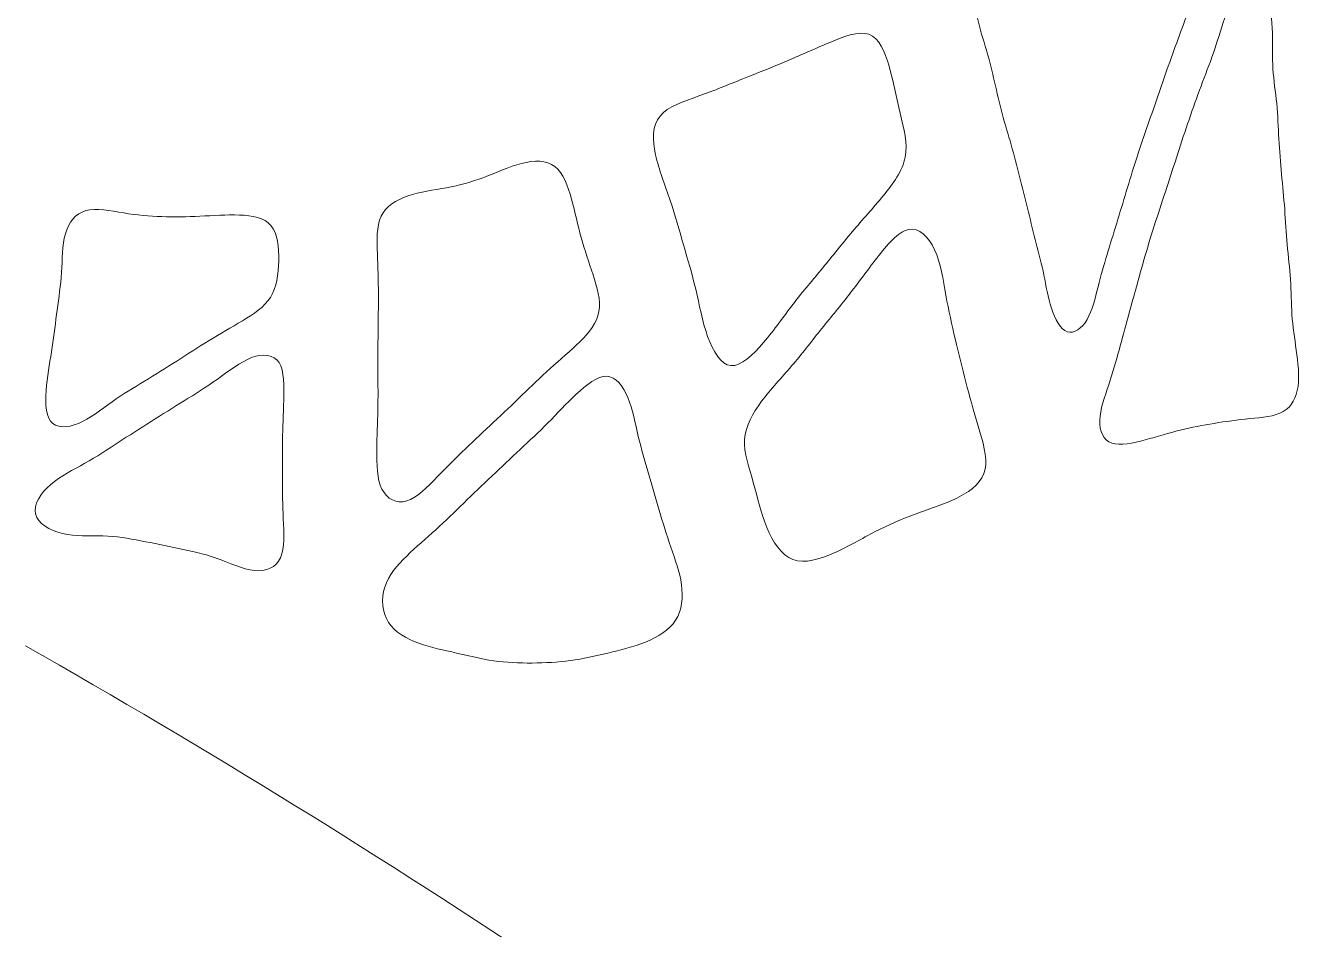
# Model space of a CAD drawing. Header units: inches. Extents: x 36 to 79.2, y 17.3 to 55.9.
# Drawn here: x 49.76 to 56.59, y 22.3 to 27.14 of the extents above; entities that cross this region are included whole.
import ezdxf

# ---------------------------------------------------------------- set-up
doc = ezdxf.new("R2010")
doc.units = ezdxf.units.IN
doc.layers.add('01_ORIGINAL_CAD', color=7, linetype='Continuous', lineweight=20)
doc.layers.add('10_EXTENSION_MASSES', color=7, linetype='Continuous', lineweight=15)

msp = doc.modelspace()

# ---------------------------------------------------------------- linework, layer by layer
at = {"layer": '01_ORIGINAL_CAD'}
msp.add_arc((27.3488, -15.6541), 45.3906, 56.18317, 60.40695, dxfattribs=at)
at = {"layer": '10_EXTENSION_MASSES'}
for points, knots in [([(54.8679, 27.1569), (54.8543, 27.2148), (54.8465, 27.2726), (54.8667, 27.3174), (54.8869, 27.3622), (54.935, 27.3939), (54.9879, 27.4199), (55.0408, 27.4459), (55.0986, 27.4662), (55.1542, 27.4864), (55.2099, 27.5067), (55.2633, 27.5268), (55.3166, 27.5492), (55.3698, 27.5716), (55.4229, 27.5963), (55.476, 27.6203), (55.529, 27.6443), (55.5822, 27.6676), (55.6369, 27.6853), (55.6915, 27.7031), (55.7477, 27.7154), (55.8076, 27.7189), (55.8674, 27.7224), (55.9309, 27.7171), (55.9848, 27.695), (56.0388, 27.6729), (56.0832, 27.6341), (56.0981, 27.5853), (56.1129, 27.5364), (56.0981, 27.4776), (56.0778, 27.4205), (56.0574, 27.3633), (56.0315, 27.3079), (56.0086, 27.2527), (55.9856, 27.1976), (55.9656, 27.1427), (55.9454, 27.0876), (55.9252, 27.0324), (55.9048, 26.9769), (55.8851, 26.9213), (55.8653, 26.8656), (55.8461, 26.8097), (55.8268, 26.7539), (55.8076, 26.698), (55.7882, 26.6422), (55.769, 26.5864), (55.7498, 26.5306), (55.7307, 26.4747), (55.7125, 26.4186), (55.6944, 26.3624), (55.6772, 26.3059), (55.6602, 26.2493), (55.6431, 26.1927), (55.6261, 26.136), (55.6088, 26.0796), (55.5915, 26.0232), (55.5738, 25.9671), (55.5569, 25.9113), (55.5401, 25.8555), (55.524, 25.7999), (55.5086, 25.739), (55.4933, 25.6781), (55.4786, 25.6118), (55.4503, 25.5636), (55.4219, 25.5154), (55.3798, 25.4853), (55.3441, 25.4978), (55.3084, 25.5103), (55.279, 25.5654), (55.2595, 25.6237), (55.2401, 25.682), (55.2306, 25.7436), (55.2187, 25.8019), (55.2068, 25.8601), (55.1925, 25.9151), (55.1782, 25.9708), (55.1639, 26.0265), (55.1496, 26.0829), (55.1357, 26.1394), (55.1218, 26.1958), (55.1083, 26.2524), (55.0942, 26.3088), (55.0802, 26.3653), (55.0655, 26.4216), (55.0495, 26.4778), (55.0336, 26.534), (55.0163, 26.5901), (55.0011, 26.6464), (54.9858, 26.7028), (54.9725, 26.7594), (54.9594, 26.8155), (54.9463, 26.8717), (54.9334, 26.9275), (54.9172, 26.9844), (54.901, 27.0412), (54.8815, 27.0991), (54.8679, 27.1569)], [0, 0, 0, 0, 0.03125, 0.03125, 0.03125, 0.0625, 0.0625, 0.0625, 0.09375, 0.09375, 0.09375, 0.125, 0.125, 0.125, 0.15625, 0.15625, 0.15625, 0.1875, 0.1875, 0.1875, 0.21875, 0.21875, 0.21875, 0.25, 0.25, 0.25, 0.28125, 0.28125, 0.28125, 0.3125, 0.3125, 0.3125, 0.34375, 0.34375, 0.34375, 0.375, 0.375, 0.375, 0.40625, 0.40625, 0.40625, 0.4375, 0.4375, 0.4375, 0.46875, 0.46875, 0.46875, 0.5, 0.5, 0.5, 0.53125, 0.53125, 0.53125, 0.5625, 0.5625, 0.5625, 0.59375, 0.59375, 0.59375, 0.625, 0.625, 0.625, 0.65625, 0.65625, 0.65625, 0.6875, 0.6875, 0.6875, 0.71875, 0.71875, 0.71875, 0.75, 0.75, 0.75, 0.78125, 0.78125, 0.78125, 0.8125, 0.8125, 0.8125, 0.84375, 0.84375, 0.84375, 0.875, 0.875, 0.875, 0.90625, 0.90625, 0.90625, 0.9375, 0.9375, 0.9375, 0.96875, 0.96875, 0.96875, 1, 1, 1, 1]), ([(55.5824, 24.9016), (55.5372, 24.9176), (55.5157, 24.9654), (55.5176, 25.0235), (55.5194, 25.0816), (55.5447, 25.1499), (55.566, 25.2143), (55.5873, 25.2787), (55.6048, 25.3391), (55.6217, 25.3999), (55.6386, 25.4607), (55.6549, 25.5219), (55.6717, 25.5833), (55.6884, 25.6447), (55.7054, 25.7063), (55.7225, 25.7678), (55.7395, 25.8293), (55.7566, 25.8907), (55.7748, 25.9517), (55.793, 26.0128), (55.8124, 26.0735), (55.8321, 26.1341), (55.8518, 26.1947), (55.8719, 26.2552), (55.8916, 26.3158), (55.9114, 26.3764), (55.9309, 26.4371), (55.9507, 26.4977), (55.9705, 26.5583), (55.9905, 26.6188), (56.0117, 26.6791), (56.0329, 26.7393), (56.0551, 26.7992), (56.0774, 26.8582), (56.0996, 26.9173), (56.1218, 26.9754), (56.1419, 27.0371), (56.1621, 27.0988), (56.1801, 27.164), (56.2066, 27.2269), (56.2332, 27.2898), (56.2683, 27.3504), (56.3065, 27.3645), (56.3447, 27.3786), (56.3861, 27.3461), (56.4101, 27.2934), (56.4341, 27.2407), (56.4407, 27.1677), (56.4426, 27.0998), (56.4446, 27.0319), (56.4419, 26.969), (56.4456, 26.9067), (56.4494, 26.8444), (56.4596, 26.7828), (56.4657, 26.7201), (56.4718, 26.6575), (56.4738, 26.5939), (56.4773, 26.5307), (56.4808, 26.4675), (56.4859, 26.4047), (56.4916, 26.3421), (56.4974, 26.2794), (56.5038, 26.2168), (56.5084, 26.1539), (56.513, 26.091), (56.5157, 26.0278), (56.5215, 25.965), (56.5273, 25.9023), (56.5362, 25.8401), (56.5401, 25.7771), (56.544, 25.7142), (56.543, 25.6505), (56.5474, 25.5882), (56.5518, 25.5258), (56.5615, 25.4647), (56.5705, 25.3993), (56.5795, 25.334), (56.5879, 25.2644), (56.5798, 25.205), (56.5717, 25.1457), (56.5471, 25.0967), (56.5009, 25.0701), (56.4547, 25.0434), (56.3868, 25.0391), (56.3214, 25.0326), (56.2559, 25.0261), (56.1928, 25.0175), (56.1312, 25.0074), (56.0696, 24.9973), (56.0096, 24.9858), (55.9489, 24.9706), (55.8882, 24.9553), (55.8267, 24.9362), (55.7616, 24.9188), (55.6964, 24.9014), (55.6276, 24.8856), (55.5824, 24.9016)], [0, 0, 0, 0, 0.03125, 0.03125, 0.03125, 0.0625, 0.0625, 0.0625, 0.09375, 0.09375, 0.09375, 0.125, 0.125, 0.125, 0.15625, 0.15625, 0.15625, 0.1875, 0.1875, 0.1875, 0.21875, 0.21875, 0.21875, 0.25, 0.25, 0.25, 0.28125, 0.28125, 0.28125, 0.3125, 0.3125, 0.3125, 0.34375, 0.34375, 0.34375, 0.375, 0.375, 0.375, 0.40625, 0.40625, 0.40625, 0.4375, 0.4375, 0.4375, 0.46875, 0.46875, 0.46875, 0.5, 0.5, 0.5, 0.53125, 0.53125, 0.53125, 0.5625, 0.5625, 0.5625, 0.59375, 0.59375, 0.59375, 0.625, 0.625, 0.625, 0.65625, 0.65625, 0.65625, 0.6875, 0.6875, 0.6875, 0.71875, 0.71875, 0.71875, 0.75, 0.75, 0.75, 0.78125, 0.78125, 0.78125, 0.8125, 0.8125, 0.8125, 0.84375, 0.84375, 0.84375, 0.875, 0.875, 0.875, 0.90625, 0.90625, 0.90625, 0.9375, 0.9375, 0.9375, 0.96875, 0.96875, 0.96875, 1, 1, 1, 1]), ([(53.139, 26.4462), (53.1218, 26.5261), (53.1209, 26.6022), (53.163, 26.6536), (53.205, 26.705), (53.2899, 26.7319), (53.3711, 26.7611), (53.4523, 26.7903), (53.5298, 26.822), (53.6056, 26.8524), (53.6814, 26.8828), (53.7556, 26.912), (53.8313, 26.944), (53.907, 26.976), (53.9842, 27.0108), (54.064, 27.0445), (54.1439, 27.0783), (54.2264, 27.111), (54.282, 27.0914), (54.3376, 27.0719), (54.3665, 27.0001), (54.3896, 26.9201), (54.4127, 26.8402), (54.4301, 26.7521), (54.4495, 26.6686), (54.4688, 26.5852), (54.49, 26.5063), (54.4758, 26.433), (54.4615, 26.3597), (54.4118, 26.2918), (54.3581, 26.2264), (54.3044, 26.161), (54.2468, 26.098), (54.1924, 26.0338), (54.1379, 25.9695), (54.0866, 25.904), (54.0343, 25.8403), (53.982, 25.7767), (53.9287, 25.7149), (53.877, 25.6478), (53.8254, 25.5806), (53.7753, 25.5081), (53.7179, 25.4409), (53.6604, 25.3737), (53.5956, 25.3119), (53.5421, 25.3167), (53.4886, 25.3215), (53.4465, 25.3929), (53.4177, 25.4733), (53.389, 25.5537), (53.3735, 25.6432), (53.354, 25.7263), (53.3345, 25.8094), (53.3108, 25.8861), (53.2884, 25.9638), (53.266, 26.0414), (53.2449, 26.12), (53.2174, 26.2012), (53.19, 26.2824), (53.1563, 26.3662), (53.139, 26.4462)], [0, 0, 0, 0, 0.05, 0.05, 0.05, 0.1, 0.1, 0.1, 0.15, 0.15, 0.15, 0.2, 0.2, 0.2, 0.25, 0.25, 0.25, 0.3, 0.3, 0.3, 0.35, 0.35, 0.35, 0.4, 0.4, 0.4, 0.45, 0.45, 0.45, 0.5, 0.5, 0.5, 0.55, 0.55, 0.55, 0.6, 0.6, 0.6, 0.65, 0.65, 0.65, 0.7, 0.7, 0.7, 0.75, 0.75, 0.75, 0.8, 0.8, 0.8, 0.85, 0.85, 0.85, 0.9, 0.9, 0.9, 0.95, 0.95, 0.95, 1, 1, 1, 1]), ([(51.8064, 24.5916), (51.7521, 24.5754), (51.7002, 24.6012), (51.6734, 24.6548), (51.6466, 24.7084), (51.6449, 24.7898), (51.6459, 24.8648), (51.6468, 24.9397), (51.6503, 25.0082), (51.6516, 25.0771), (51.653, 25.146), (51.6523, 25.2153), (51.6521, 25.285), (51.6518, 25.3546), (51.652, 25.4247), (51.6527, 25.4943), (51.6535, 25.5639), (51.6548, 25.6329), (51.6545, 25.7026), (51.6542, 25.7724), (51.6523, 25.8427), (51.6496, 25.9152), (51.6469, 25.9878), (51.6435, 26.0624), (51.6691, 26.1166), (51.6947, 26.1707), (51.7494, 26.2044), (51.8133, 26.2258), (51.8773, 26.2473), (51.9507, 26.2567), (52.0195, 26.2698), (52.0884, 26.283), (52.1529, 26.3), (52.2191, 26.3249), (52.2854, 26.3498), (52.3536, 26.3827), (52.4209, 26.3998), (52.4883, 26.4168), (52.5549, 26.4181), (52.6002, 26.3833), (52.6455, 26.3485), (52.6695, 26.2778), (52.6887, 26.2081), (52.7078, 26.1384), (52.7222, 26.0698), (52.7408, 26.0027), (52.7595, 25.9356), (52.7824, 25.8701), (52.8042, 25.8031), (52.8259, 25.736), (52.8465, 25.6673), (52.8357, 25.6066), (52.8249, 25.5458), (52.7827, 25.493), (52.7333, 25.4438), (52.684, 25.3945), (52.6275, 25.3488), (52.5748, 25.3017), (52.522, 25.2546), (52.473, 25.2062), (52.4231, 25.1578), (52.3733, 25.1095), (52.3226, 25.0611), (52.2718, 25.0136), (52.2211, 24.966), (52.1702, 24.9192), (52.1205, 24.8712), (52.0708, 24.8232), (52.0223, 24.7739), (51.9698, 24.7201), (51.9172, 24.6663), (51.8607, 24.6079), (51.8064, 24.5916)], [0, 0, 0, 0, 0.041667, 0.041667, 0.041667, 0.083333, 0.083333, 0.083333, 0.125, 0.125, 0.125, 0.166667, 0.166667, 0.166667, 0.208333, 0.208333, 0.208333, 0.25, 0.25, 0.25, 0.291667, 0.291667, 0.291667, 0.333333, 0.333333, 0.333333, 0.375, 0.375, 0.375, 0.416667, 0.416667, 0.416667, 0.458333, 0.458333, 0.458333, 0.5, 0.5, 0.5, 0.541667, 0.541667, 0.541667, 0.583333, 0.583333, 0.583333, 0.625, 0.625, 0.625, 0.666667, 0.666667, 0.666667, 0.708333, 0.708333, 0.708333, 0.75, 0.75, 0.75, 0.791667, 0.791667, 0.791667, 0.833333, 0.833333, 0.833333, 0.875, 0.875, 0.875, 0.916667, 0.916667, 0.916667, 0.958333, 0.958333, 0.958333, 1, 1, 1, 1]), ([(49.8983, 25.0195), (49.869, 25.0583), (49.87, 25.1373), (49.8772, 25.2102), (49.8844, 25.283), (49.8977, 25.3498), (49.9079, 25.4162), (49.9181, 25.4826), (49.9253, 25.5486), (49.934, 25.6144), (49.9427, 25.6801), (49.953, 25.7456), (49.9576, 25.8157), (49.9621, 25.8859), (49.9608, 25.9608), (49.9781, 26.0221), (49.9955, 26.0834), (50.0315, 26.1312), (50.0875, 26.1468), (50.1434, 26.1624), (50.2192, 26.1458), (50.2904, 26.1345), (50.3615, 26.1232), (50.428, 26.1173), (50.4948, 26.1149), (50.5616, 26.1124), (50.6287, 26.1134), (50.6986, 26.1168), (50.7686, 26.1201), (50.8412, 26.1259), (50.91, 26.1232), (50.9787, 26.1205), (51.0434, 26.1094), (51.0792, 26.0666), (51.1151, 26.0239), (51.1219, 25.9495), (51.1205, 25.8775), (51.1191, 25.8054), (51.1095, 25.7356), (51.076, 25.6824), (51.0425, 25.6292), (50.9851, 25.5925), (50.926, 25.5569), (50.867, 25.5213), (50.8063, 25.4869), (50.7476, 25.451), (50.6889, 25.4152), (50.632, 25.378), (50.5744, 25.3413), (50.5169, 25.3046), (50.4585, 25.2683), (50.4011, 25.2332), (50.3436, 25.1981), (50.2872, 25.1641), (50.2283, 25.1226), (50.1695, 25.0812), (50.1083, 25.0323), (50.0478, 25.0072), (49.9873, 24.982), (49.9276, 24.9807), (49.8983, 25.0195)], [0, 0, 0, 0, 0.05, 0.05, 0.05, 0.1, 0.1, 0.1, 0.15, 0.15, 0.15, 0.2, 0.2, 0.2, 0.25, 0.25, 0.25, 0.3, 0.3, 0.3, 0.35, 0.35, 0.35, 0.4, 0.4, 0.4, 0.45, 0.45, 0.45, 0.5, 0.5, 0.5, 0.55, 0.55, 0.55, 0.6, 0.6, 0.6, 0.65, 0.65, 0.65, 0.7, 0.7, 0.7, 0.75, 0.75, 0.75, 0.8, 0.8, 0.8, 0.85, 0.85, 0.85, 0.9, 0.9, 0.9, 0.95, 0.95, 0.95, 1, 1, 1, 1]), ([(53.6158, 24.9212), (53.6207, 24.9939), (53.6589, 25.0615), (53.7072, 25.126), (53.7556, 25.1905), (53.8141, 25.252), (53.8678, 25.3148), (53.9215, 25.3776), (53.9704, 25.4418), (54.0206, 25.5045), (54.0709, 25.5673), (54.1225, 25.6286), (54.1724, 25.6926), (54.2222, 25.7567), (54.2703, 25.8234), (54.3242, 25.8927), (54.3781, 25.962), (54.4379, 26.0339), (54.4937, 26.0453), (54.5495, 26.0567), (54.6013, 26.0076), (54.6336, 25.9376), (54.666, 25.8675), (54.6788, 25.7764), (54.6938, 25.6934), (54.7088, 25.6104), (54.7259, 25.5354), (54.744, 25.4592), (54.7621, 25.383), (54.7812, 25.3056), (54.8012, 25.2283), (54.8211, 25.1511), (54.842, 25.074), (54.8664, 24.9931), (54.8907, 24.9121), (54.9185, 24.8274), (54.9045, 24.7618), (54.8906, 24.6961), (54.8348, 24.6495), (54.7651, 24.6131), (54.6954, 24.5767), (54.6117, 24.5506), (54.5345, 24.5225), (54.4574, 24.4944), (54.3867, 24.4642), (54.3154, 24.4273), (54.244, 24.3904), (54.172, 24.3468), (54.0954, 24.3129), (54.0189, 24.279), (53.9379, 24.2548), (53.8748, 24.278), (53.8117, 24.3012), (53.7666, 24.3718), (53.7351, 24.4488), (53.7036, 24.5259), (53.6858, 24.6094), (53.6626, 24.69), (53.6395, 24.7707), (53.611, 24.8485), (53.6158, 24.9212)], [0, 0, 0, 0, 0.05, 0.05, 0.05, 0.1, 0.1, 0.1, 0.15, 0.15, 0.15, 0.2, 0.2, 0.2, 0.25, 0.25, 0.25, 0.3, 0.3, 0.3, 0.35, 0.35, 0.35, 0.4, 0.4, 0.4, 0.45, 0.45, 0.45, 0.5, 0.5, 0.5, 0.55, 0.55, 0.55, 0.6, 0.6, 0.6, 0.65, 0.65, 0.65, 0.7, 0.7, 0.7, 0.75, 0.75, 0.75, 0.8, 0.8, 0.8, 0.85, 0.85, 0.85, 0.9, 0.9, 0.9, 0.95, 0.95, 0.95, 1, 1, 1, 1]), ([(49.9629, 24.4164), (49.8934, 24.4326), (49.8301, 24.4718), (49.8179, 24.5217), (49.8057, 24.5715), (49.8445, 24.6321), (49.8982, 24.6788), (49.9519, 24.7256), (50.0204, 24.7585), (50.0831, 24.7937), (50.1458, 24.8289), (50.2026, 24.8664), (50.2606, 24.9041), (50.3186, 24.9418), (50.3779, 24.9798), (50.4372, 25.0173), (50.4966, 25.0549), (50.556, 25.0921), (50.6144, 25.1284), (50.6728, 25.1647), (50.7301, 25.2001), (50.7906, 25.2431), (50.8511, 25.2861), (50.9148, 25.3366), (50.9757, 25.3592), (51.0365, 25.3818), (51.0946, 25.3765), (51.1228, 25.3327), (51.151, 25.289), (51.1494, 25.2068), (51.1473, 25.1308), (51.1451, 25.0549), (51.1424, 24.9852), (51.1412, 24.9159), (51.1399, 24.8466), (51.1401, 24.7777), (51.1406, 24.7088), (51.141, 24.6399), (51.1417, 24.5709), (51.145, 24.4956), (51.1483, 24.4203), (51.1541, 24.3387), (51.1305, 24.2866), (51.1068, 24.2346), (51.0536, 24.2121), (50.9906, 24.2187), (50.9276, 24.2254), (50.8547, 24.2612), (50.7855, 24.2857), (50.7162, 24.3102), (50.6507, 24.3234), (50.584, 24.3371), (50.5174, 24.3509), (50.4497, 24.3652), (50.3829, 24.378), (50.316, 24.3909), (50.25, 24.4022), (50.1791, 24.4045), (50.1082, 24.4069), (50.0324, 24.4002), (49.9629, 24.4164)], [0, 0, 0, 0, 0.05, 0.05, 0.05, 0.1, 0.1, 0.1, 0.15, 0.15, 0.15, 0.2, 0.2, 0.2, 0.25, 0.25, 0.25, 0.3, 0.3, 0.3, 0.35, 0.35, 0.35, 0.4, 0.4, 0.4, 0.45, 0.45, 0.45, 0.5, 0.5, 0.5, 0.55, 0.55, 0.55, 0.6, 0.6, 0.6, 0.65, 0.65, 0.65, 0.7, 0.7, 0.7, 0.75, 0.75, 0.75, 0.8, 0.8, 0.8, 0.85, 0.85, 0.85, 0.9, 0.9, 0.9, 0.95, 0.95, 0.95, 1, 1, 1, 1]), ([(51.6886, 24.1299), (51.709, 24.1931), (51.756, 24.2471), (51.8062, 24.2966), (51.8565, 24.346), (51.9101, 24.3909), (51.9615, 24.4375), (52.0129, 24.4842), (52.0621, 24.5325), (52.1119, 24.5806), (52.1616, 24.6287), (52.2118, 24.6766), (52.2621, 24.7245), (52.3124, 24.7724), (52.3627, 24.8205), (52.413, 24.8674), (52.4632, 24.9144), (52.5133, 24.9603), (52.5626, 25.01), (52.6119, 25.0596), (52.6603, 25.1129), (52.7141, 25.1632), (52.768, 25.2136), (52.8273, 25.2609), (52.8764, 25.2595), (52.9255, 25.2581), (52.9644, 25.208), (52.9906, 25.1453), (53.0168, 25.0825), (53.0303, 25.0073), (53.0466, 24.9376), (53.0628, 24.8679), (53.0818, 24.8039), (53.1008, 24.7387), (53.1198, 24.6736), (53.1386, 24.6073), (53.1583, 24.5414), (53.178, 24.4756), (53.1985, 24.4103), (53.2211, 24.3441), (53.2438, 24.278), (53.2686, 24.2111), (53.2777, 24.143), (53.2869, 24.0748), (53.2804, 24.0055), (53.2464, 23.9525), (53.2124, 23.8994), (53.1508, 23.8627), (53.0855, 23.8359), (53.0203, 23.8092), (52.9513, 23.7924), (52.8841, 23.7765), (52.8168, 23.7607), (52.7513, 23.7458), (52.684, 23.7366), (52.6166, 23.7273), (52.5474, 23.7238), (52.478, 23.7234), (52.4087, 23.723), (52.3393, 23.7257), (52.2719, 23.7354), (52.2046, 23.7451), (52.1394, 23.7617), (52.0723, 23.7769), (52.0052, 23.792), (51.9362, 23.8056), (51.8706, 23.8295), (51.805, 23.8534), (51.7428, 23.8876), (51.7086, 23.9409), (51.6744, 23.9943), (51.6683, 24.0667), (51.6886, 24.1299)], [0, 0, 0, 0, 0.041667, 0.041667, 0.041667, 0.083333, 0.083333, 0.083333, 0.125, 0.125, 0.125, 0.166667, 0.166667, 0.166667, 0.208333, 0.208333, 0.208333, 0.25, 0.25, 0.25, 0.291667, 0.291667, 0.291667, 0.333333, 0.333333, 0.333333, 0.375, 0.375, 0.375, 0.416667, 0.416667, 0.416667, 0.458333, 0.458333, 0.458333, 0.5, 0.5, 0.5, 0.541667, 0.541667, 0.541667, 0.583333, 0.583333, 0.583333, 0.625, 0.625, 0.625, 0.666667, 0.666667, 0.666667, 0.708333, 0.708333, 0.708333, 0.75, 0.75, 0.75, 0.791667, 0.791667, 0.791667, 0.833333, 0.833333, 0.833333, 0.875, 0.875, 0.875, 0.916667, 0.916667, 0.916667, 0.958333, 0.958333, 0.958333, 1, 1, 1, 1])]:
    msp.add_open_spline(points, degree=3, knots=knots, dxfattribs=at)

doc.saveas('drawing.dxf')
